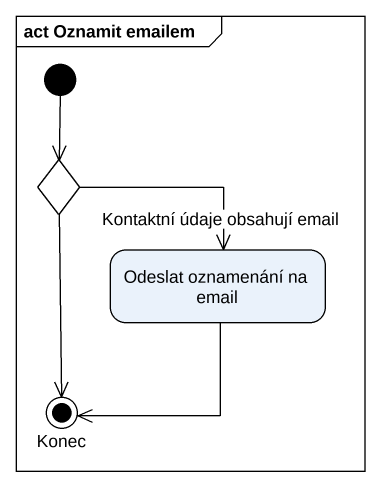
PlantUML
@startuml
mainframe act Oznamit emailem
hide empty description
state choice1 <<choice>>
state "Odeslat oznamenání na email" as Odeslat_oznamenání_na_email
state Konec <<end>>
[*] --> choice1
choice1 --> Odeslat_oznamenání_na_email : Kontaktní údaje obsahují email
choice1 --> Konec
Odeslat_oznamenání_na_email --> Konec
@enduml
